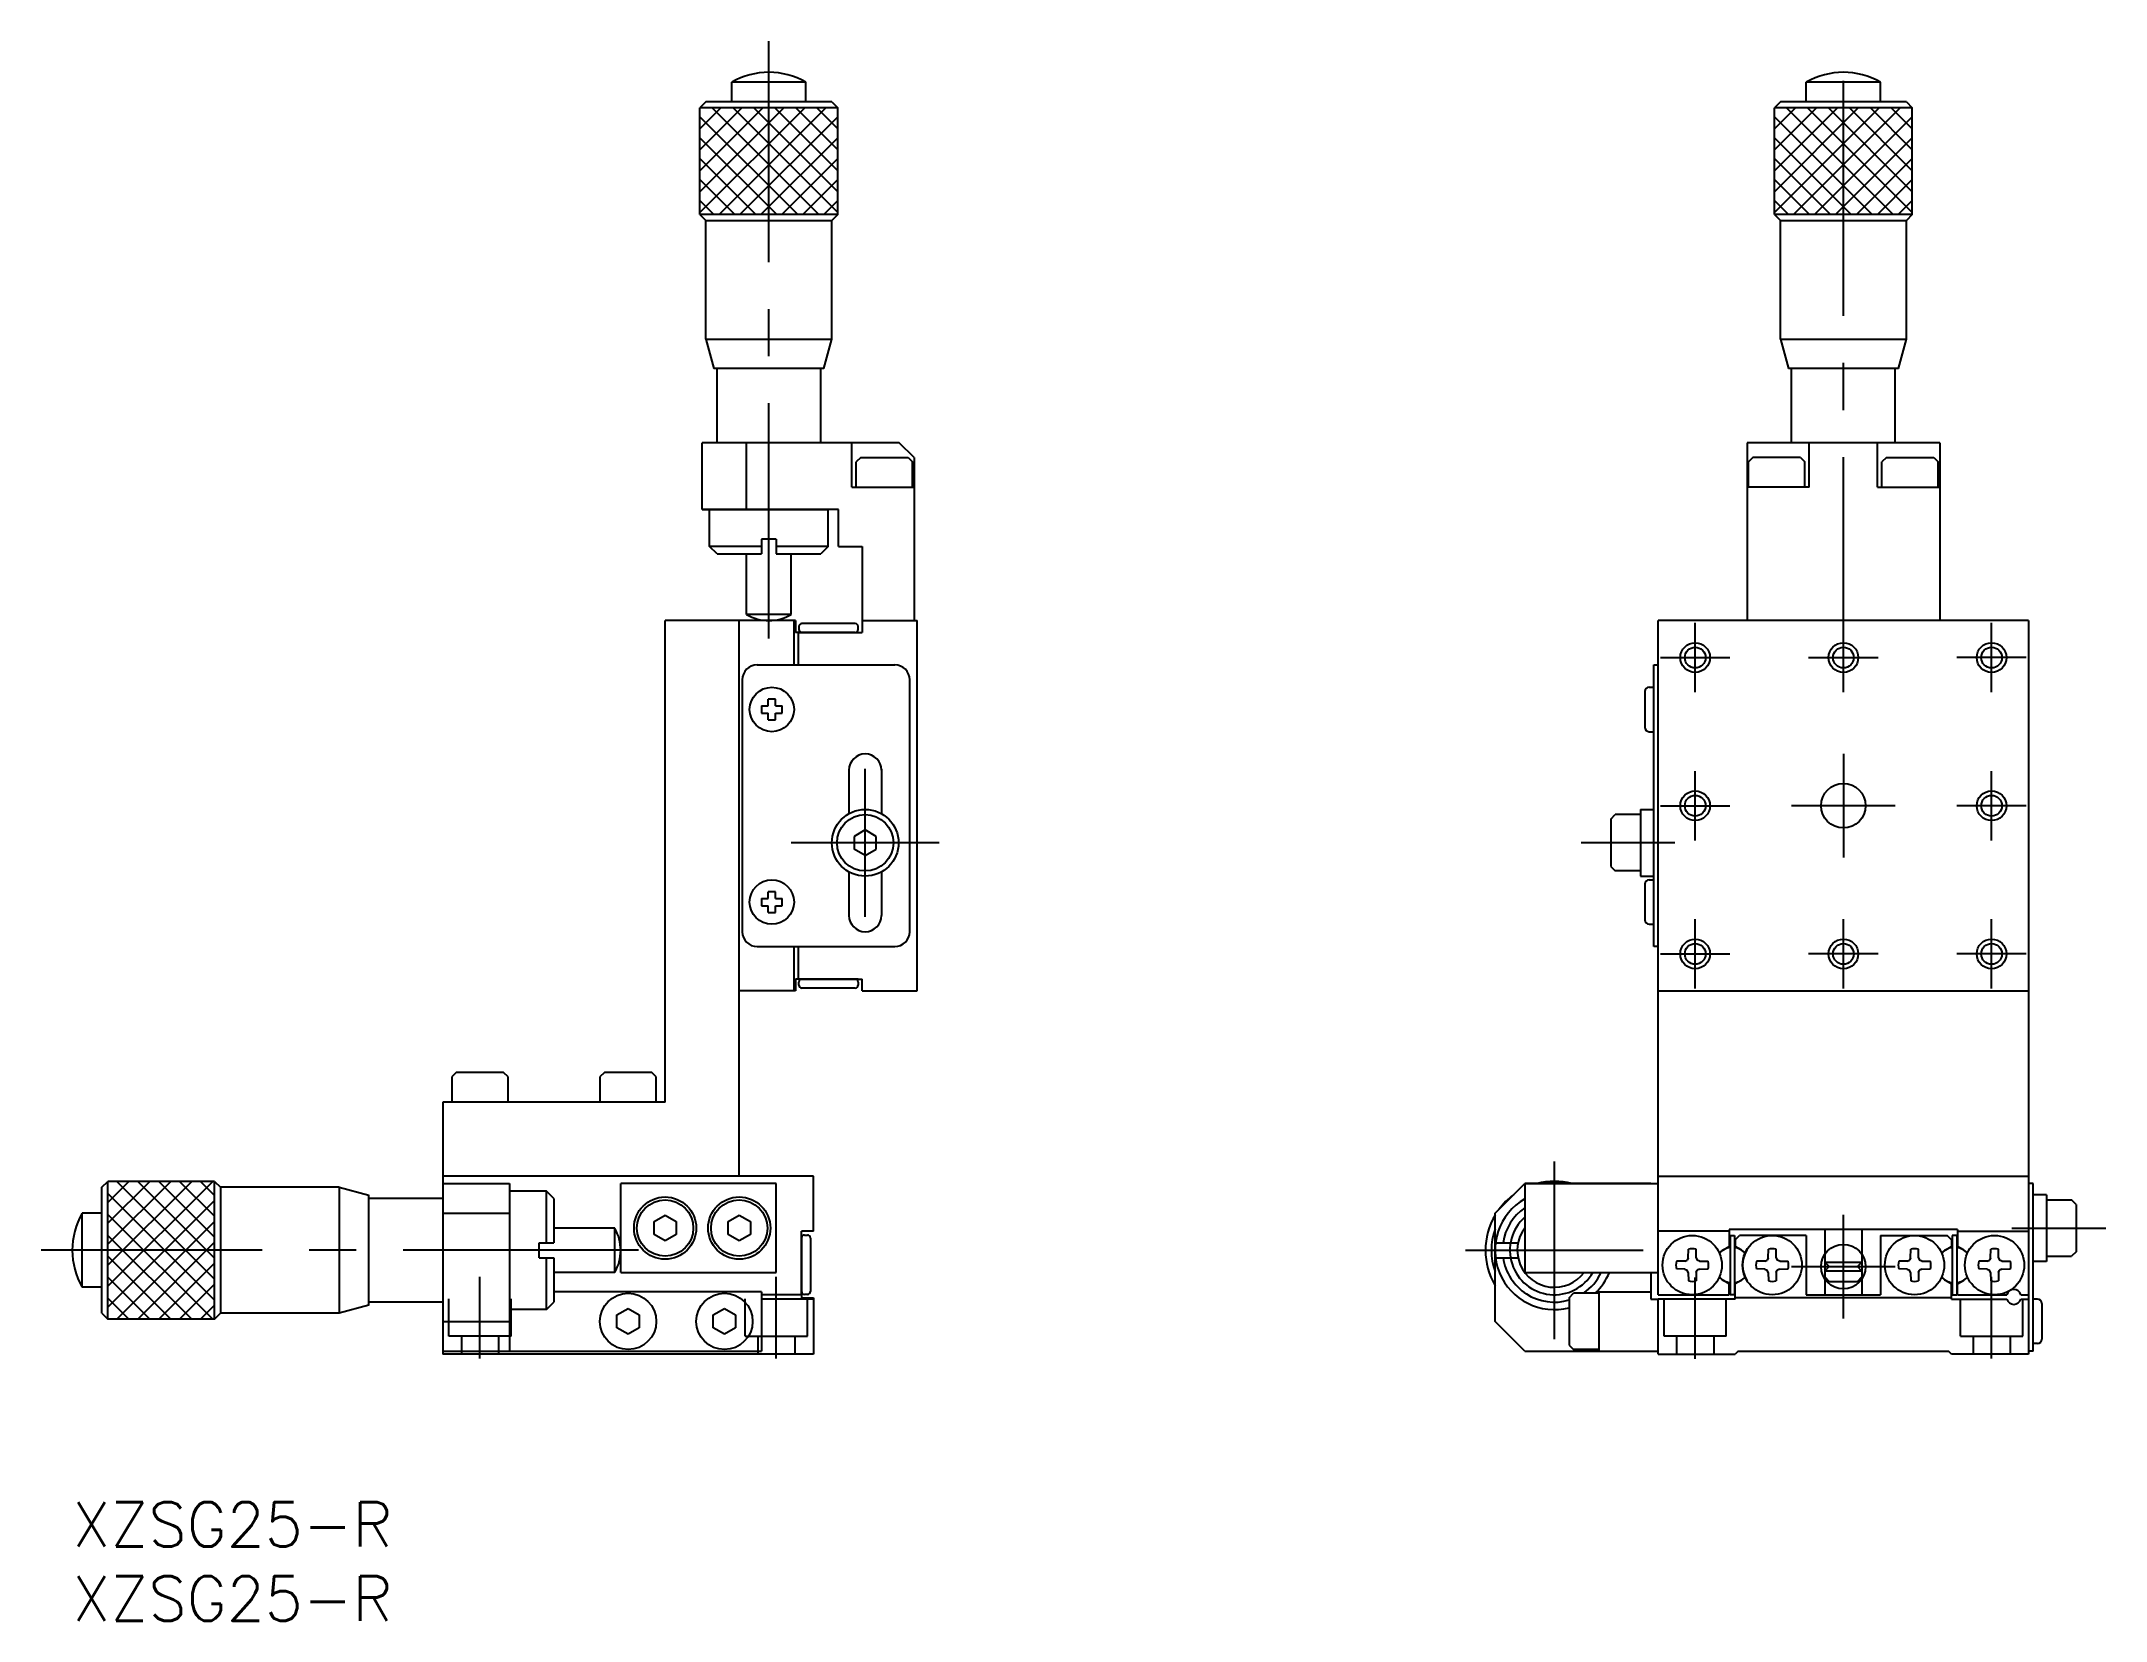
# Model space of a CAD drawing. Extents: x -2 to 137, y -8 to 99.
import ezdxf

# ---------------------------------------------------------------- set-up
doc = ezdxf.new("R2010")
doc.units = 0
doc.header["$LTSCALE"] = 0.5
doc.linetypes.add('CENTER', pattern=[50.8, 31.75, -6.35, 6.35, -6.35])
doc.linetypes.add('DASHED', pattern=[19.05, 12.7, -6.35])
for name, color, linetype in [('MSM_CENTER', 1, 'CENTER'), ('MSM_CONTINUOUS', 7, 'CONTINUOUS'), ('MSM_DASHED', 4, 'DASHED'), ('MSM_NARROW', 5, 'CONTINUOUS'), ('MSM_PART_NUMBER', 7, 'CONTINUOUS')]:
    doc.layers.add(name, color=color, linetype=linetype)
doc.styles.get("Standard").update_dxf_attribs({"font": 'txt.shx', "height": 3, "bigfont": 'bigfont.shx'})

msp = doc.modelspace()

# ---------------------------------------------------------------- linework, layer by layer
at = {"layer": 'MSM_CENTER'}
for p, q in [((46.999999, 58.291003), (46.999999, 98.593002)), ((119.499998, 54.656903), (119.499998, 98.593002)), ((109.499998, 54.656903), (109.499998, 59.343099)), ((129.499998, 54.656903), (129.499998, 59.343099)), ((107.1569, 57.000001), (111.843096, 57.000001)), ((117.1569, 57.000001), (121.843096, 57.000001)), ((131.843096, 57.000001), (127.1569, 57.000001)), ((119.499998, 50.5), (119.499998, 43.5)), ((53.5, 39.499998), (53.5, 49.5)), ((109.499998, 44.656902), (109.499998, 49.343098)), ((129.499998, 44.656902), (129.499998, 49.343098)), ((107.1569, 47), (111.843096, 47)), ((122.999998, 47), (115.999998, 47)), ((131.843096, 47), (127.1569, 47)), ((58.500001, 44.499999), (48.499999, 44.499999)), ((108.132994, 44.500001), (101.799995, 44.500001)), ((109.499998, 34.656902), (109.499998, 39.343098)), ((119.499998, 34.656902), (119.499998, 39.343098)), ((129.499998, 34.656902), (129.499998, 39.343098)), ((107.1569, 37), (111.843096, 37)), ((121.843096, 37), (117.1569, 37)), ((131.843096, 37), (127.1569, 37)), ((99.999993, 10.999997), (99.999993, 23.000003)), ((119.499998, 12.400001), (119.499998, 19.400001)), ((130.866999, 18.5), (137.199998, 18.5)), ((38.208999, 17), (-2.093, 17)), ((93.99999, 17), (105.999996, 17)), ((115.999998, 15.900001), (122.999998, 15.900001)), ((27.5, 9.707682), (27.5, 15.2)), ((47.5, 9.707682), (47.5, 15.2)), ((109.499995, 9.681053), (109.499995, 15.17337)), ((129.499998, 9.707682), (129.499998, 15.2))]:
    msp.add_line(p, q, dxfattribs=at)
at = {"layer": 'MSM_CONTINUOUS'}
for p, q in [((44.499999, 94.500002), (44.499999, 95.830001)), ((49.5, 95.830001), (44.499999, 95.830001)), ((49.5, 94.500002), (49.5, 95.830001)), ((116.999998, 94.500002), (116.999998, 95.830001)), ((121.999999, 95.830001), (116.999998, 95.830001)), ((121.999999, 94.500002), (121.999999, 95.830001)), ((42.749999, 94.500002), (42.349999, 94.100003)), ((42.349999, 86.900001), (42.349999, 94.100003)), ((51.65, 94.100003), (42.349999, 94.100003)), ((51.249999, 94.500002), (42.749999, 94.500002)), ((51.249999, 94.500002), (51.65, 94.100003)), ((51.65, 86.900001), (51.65, 94.100003)), ((115.249998, 94.500002), (114.849998, 94.100003)), ((114.849998, 86.900001), (114.849998, 94.100003)), ((124.149999, 94.100003), (114.849998, 94.100003)), ((123.749998, 94.500002), (115.249998, 94.500002)), ((123.749998, 94.500002), (124.149999, 94.100003)), ((124.149999, 86.900001), (124.149999, 94.100003)), ((42.349999, 86.900001), (42.749999, 86.500003)), ((51.65, 86.900001), (42.349999, 86.900001)), ((42.749999, 86.500003), (51.249999, 86.500003)), ((42.749999, 78.500001), (42.749999, 86.500003)), ((51.65, 86.900001), (51.249999, 86.500003)), ((51.249999, 78.500001), (51.249999, 86.500003)), ((114.849998, 86.900001), (115.249998, 86.500003)), ((124.149999, 86.900001), (114.849998, 86.900001)), ((115.249998, 86.500003), (123.749998, 86.500003)), ((115.249998, 78.500001), (115.249998, 86.500003)), ((124.149999, 86.900001), (123.749998, 86.500003)), ((123.749998, 78.500001), (123.749998, 86.500003)), ((42.749999, 78.500001), (51.249999, 78.500001)), ((42.749999, 78.500001), (43.285998, 76.500001)), ((50.713998, 76.500001), (51.249999, 78.500001)), ((115.249998, 78.500001), (123.749998, 78.500001)), ((115.249998, 78.500001), (115.785997, 76.500001)), ((123.213997, 76.500001), (123.749998, 78.500001)), ((50.713998, 76.500001), (43.285998, 76.500001)), ((43.5, 71.500002), (43.5, 76.500001)), ((50.499998, 71.500002), (50.499998, 76.500001)), ((123.213997, 76.500001), (115.785997, 76.500001)), ((115.999999, 71.500002), (115.999999, 76.500001)), ((122.999997, 71.500002), (122.999997, 76.500001)), ((42.499999, 67.000002), (42.499999, 71.500002)), ((55.8, 71.500002), (42.499999, 71.500002)), ((45.499999, 67.000002), (45.499999, 71.500002)), ((52.6, 68.500002), (52.6, 71.500002)), ((56.8, 70.500002), (55.8, 71.500002)), ((125.999998, 71.500002), (112.999998, 71.500002)), ((112.999998, 71.500002), (112.999998, 59.500001)), ((117.199998, 68.500002), (117.199998, 71.500002)), ((121.799998, 68.500002), (121.799998, 71.500002)), ((125.999998, 71.500002), (125.999998, 59.500001)), ((53.2, 70.500002), (52.899999, 70.200001)), ((52.899999, 68.500002), (52.899999, 70.200001)), ((53.2, 70.500002), (56.399999, 70.500002)), ((56.399999, 70.500002), (56.7, 70.200001)), ((56.7, 68.500002), (56.7, 70.200001)), ((56.8, 70.500002), (56.8, 59.500001)), ((113.399998, 70.500002), (113.099997, 70.200001)), ((113.099997, 68.500002), (113.099997, 70.200001)), ((116.599997, 70.500002), (113.399998, 70.500002)), ((116.599997, 70.500002), (116.899998, 70.200001)), ((116.899998, 68.500002), (116.899998, 70.200001)), ((122.399998, 70.500002), (122.099997, 70.200001)), ((122.099997, 68.500002), (122.099997, 70.200001)), ((122.399998, 70.500002), (125.599997, 70.500002)), ((125.599997, 70.500002), (125.899998, 70.200001)), ((125.899998, 68.500002), (125.899998, 70.200001)), ((52.6, 68.500002), (56.8, 68.500002)), ((117.199998, 68.500002), (112.999998, 68.500002)), ((121.799998, 68.500002), (125.999998, 68.500002)), ((51.7, 67.000002), (42.499999, 67.000002)), ((42.499999, 67.000002), (50.999999, 67.000002)), ((43, 64.500002), (43, 67.000002)), ((50.999999, 64.500002), (50.999999, 67.000002)), ((51.7, 64.500001), (51.7, 67.000002)), ((43.5, 64.000002), (43, 64.500002)), ((46.499999, 64.500002), (43, 64.500002)), ((47.499999, 65.000002), (46.499999, 65.000002)), ((46.499999, 65.000002), (46.499999, 64.000002)), ((47.499999, 65.000002), (47.499999, 64.000002)), ((50.999999, 64.500002), (47.499999, 64.500002)), ((50.999999, 64.500002), (50.499999, 64.000002)), ((51.7, 64.500001), (53.3, 64.500001)), ((53.3, 64.500001), (53.3, 59.500001)), ((43.5, 64.000002), (46.499999, 64.000002)), ((45.5, 59.902002), (45.5, 64.000002)), ((47.499999, 64.000002), (50.499999, 64.000002)), ((48.499999, 59.902002), (48.499999, 64.000002)), ((48.499999, 59.902002), (45.5, 59.902002)), ((45, 59.500001), (40, 59.500001)), ((40, 26.999999), (40, 59.500001)), ((45, 22), (45, 59.500001)), ((48.8, 59.500001), (45, 59.500001)), ((48.7, 56.500001), (48.7, 59.500001)), ((48.8, 59.500001), (48.8, 58.699999)), ((49.000002, 58.699999), (48.8, 58.699999)), ((49.000002, 56.500001), (49.000002, 58.700001)), ((49.000002, 58.700001), (53.3, 58.700001)), ((49.026629, 59.100001), (49.026629, 58.900001)), ((52.826629, 59.300001), (49.226629, 59.300001)), ((52.826629, 58.700001), (49.226629, 58.700001)), ((51.828093, 58.700001), (50.225165, 58.700001)), ((53.026629, 58.900001), (53.026629, 59.100001)), ((53.3, 59.500001), (53.3, 58.700001)), ((53.3, 59.500001), (57, 59.500001)), ((57, 34.500001), (57, 59.500001)), ((131.999999, 59.500001), (106.999997, 59.500001)), ((107, 22), (107, 59.500001)), ((131.999996, 59.500001), (131.999996, 22)), ((46.2, 56.500001), (55.5, 56.500001)), ((106.699997, 37.499999), (106.699997, 56.499999)), ((106.699997, 56.499999), (106.999997, 56.499999)), ((45.2, 55.500001), (45.2, 38.500001)), ((56.5, 38.500001), (56.5, 55.500001)), ((106.099997, 54.699999), (106.099997, 52.299999)), ((106.399997, 54.999999), (106.699997, 54.999999)), ((46.5, 53.750001), (46.5, 53.250001)), ((46.5, 53.750001), (46.95, 53.750001)), ((46.5, 53.250001), (46.95, 53.250001)), ((47.45, 54.200001), (46.95, 54.200001)), ((46.95, 53.750001), (46.95, 54.200001)), ((46.95, 52.800001), (46.95, 53.250001)), ((47.45, 53.750001), (47.45, 54.200001)), ((47.45, 53.750001), (47.9, 53.750001)), ((47.45, 52.800001), (47.45, 53.250001)), ((47.45, 53.250001), (47.9, 53.250001)), ((47.9, 53.250001), (47.9, 53.750001)), ((46.95, 52.800001), (47.45, 52.800001)), ((106.399997, 51.999999), (106.699997, 51.999999)), ((52.4, 49.499999), (52.4, 46.462778)), ((54.6, 49.499999), (54.6, 46.462778)), ((103.799995, 46.1), (104.099996, 46.400002)), ((103.799995, 46.1), (103.799995, 42.900002)), ((105.799995, 46.400002), (104.099996, 46.400002)), ((105.799995, 46.749001), (105.799995, 42.251001)), ((105.799995, 46.749001), (106.699994, 46.749001)), ((53.5, 45.366025), (52.75, 44.933011)), ((52.75, 44.933011), (52.75, 44.066986)), ((54.25, 44.933011), (53.5, 45.366025)), ((54.25, 44.066986), (54.25, 44.933011)), ((53.5, 43.633973), (52.75, 44.066986)), ((53.5, 43.633973), (54.25, 44.066986)), ((52.4, 42.53722), (52.4, 39.599999)), ((54.6, 42.53722), (54.6, 39.599999)), ((103.799995, 42.900002), (104.099996, 42.6)), ((105.799995, 42.6), (104.099996, 42.6)), ((105.799995, 42.251001), (106.699994, 42.251001)), ((106.399997, 41.999999), (106.699997, 41.999999)), ((46.5, 40.750001), (46.5, 40.250001)), ((46.5, 40.750001), (46.95, 40.750001)), ((47.45, 41.200001), (46.95, 41.200001)), ((46.95, 40.750001), (46.95, 41.200001)), ((47.45, 40.750001), (47.45, 41.200001)), ((47.45, 40.750001), (47.9, 40.750001)), ((47.9, 40.250001), (47.9, 40.750001)), ((106.099997, 41.699999), (106.099997, 39.299999)), ((46.5, 40.250001), (46.95, 40.250001)), ((46.95, 39.800001), (46.95, 40.250001)), ((46.95, 39.800001), (47.45, 39.800001)), ((47.45, 39.800001), (47.45, 40.250001)), ((47.45, 40.250001), (47.9, 40.250001)), ((106.399997, 38.999999), (106.699997, 38.999999)), ((46.2, 37.500001), (55.5, 37.500001)), ((48.7, 34.500001), (48.7, 37.500001)), ((49.000002, 35.300003), (49.000002, 37.500001)), ((106.999997, 37.499999), (106.699997, 37.499999)), ((53.026629, 35.300003), (48.8, 35.300003)), ((48.8, 35.300003), (48.8, 34.500001)), ((49.000002, 35.300003), (53.3, 35.300003)), ((49.02663, 34.9), (49.02663, 35.1)), ((52.82663, 35.3), (49.22663, 35.3)), ((51.828094, 35.3), (50.225166, 35.3)), ((53.02663, 35.1), (53.02663, 34.9)), ((53.3, 34.500001), (53.3, 35.300003)), ((48.8, 34.500001), (45, 34.500001)), ((52.82663, 34.7), (49.22663, 34.7)), ((53.3, 34.500001), (57, 34.500001)), ((106.999997, 34.500001), (131.999999, 34.500001)), ((25.900001, 28.999999), (25.6, 28.699998)), ((25.6, 28.699998), (25.6, 26.999999)), ((29.1, 28.999999), (25.900001, 28.999999)), ((29.400001, 28.699998), (29.1, 28.999999)), ((29.400001, 26.999999), (29.400001, 28.699998)), ((35.900001, 28.999999), (35.6, 28.699998)), ((35.6, 28.699998), (35.6, 26.999999)), ((39.1, 28.999999), (35.900001, 28.999999)), ((39.400001, 28.699998), (39.1, 28.999999)), ((39.400001, 26.999999), (39.400001, 28.699998)), ((40, 26.999999), (25, 26.999999)), ((25, 26.999999), (25, 22)), ((2, 21.25), (2.399999, 21.65)), ((2, 12.75), (2, 21.25)), ((9.600001, 21.65), (2.399999, 21.65)), ((2.399999, 12.349999), (2.399999, 21.65)), ((9.600001, 21.65), (9.999999, 21.25)), ((9.600001, 12.349999), (9.600001, 21.65)), ((9.999999, 21.25), (9.999999, 12.75)), ((18.000001, 21.25), (9.999999, 21.25)), ((18.000001, 21.25), (18.000001, 12.75)), ((18.000001, 21.25), (20.000001, 20.714001)), ((45, 22), (25, 22)), ((25, 22), (25, 10)), ((50, 22), (25, 22)), ((25, 21.5), (29.5, 21.5)), ((29.5, 21.5), (29.5, 10.2)), ((32, 20.999999), (29.5, 20.999999)), ((32.5, 20.499999), (32, 20.999999)), ((32, 17.5), (32, 20.999999)), ((47.5, 21.5), (37, 21.5)), ((37, 15.5), (37, 21.5)), ((47.5, 15.5), (47.5, 21.5)), ((50, 18.3), (50, 22)), ((95.999992, 19.5), (97.999992, 21.5)), ((106.499998, 21.5), (97.999992, 21.5)), ((97.999997, 21.5), (97.999997, 15.5)), ((97.999997, 21.5), (106.999998, 21.5)), ((106.999998, 14.000002), (106.999998, 22)), ((106.999998, 22), (131.999998, 22)), ((107, 22), (131.999996, 22)), ((131.999998, 22), (131.999998, 10)), ((132.299999, 21.5), (131.999998, 21.5)), ((132.299999, 10.2), (132.299999, 21.5)), ((132.299999, 10.2), (132.299999, 21.5)), ((20.000001, 13.286001), (20.000001, 20.714001)), ((25, 20.499999), (20.000001, 20.499999)), ((32.5, 20.499999), (32.5, 17.5)), ((133.199998, 20.749), (132.299999, 20.749)), ((133.199998, 20.749), (133.199998, 16.251)), ((133.199998, 20.400001), (134.899997, 20.400001)), ((135.199998, 20.1), (134.899997, 20.400001)), ((135.199998, 20.1), (135.199998, 16.900001)), ((2, 19.5), (0.670001, 19.5)), ((0.670001, 14.499999), (0.670001, 19.5)), ((25, 19.5), (29.5, 19.5)), ((36.598, 18.499999), (32.5, 18.499999)), ((36.598, 15.5), (36.598, 18.499999)), ((39.25, 18.933012), (40, 19.366026)), ((39.25, 18.066987), (39.25, 18.933012)), ((40, 19.366026), (40.75, 18.933012)), ((40.75, 18.933012), (40.75, 18.066987)), ((44.25, 18.933012), (45, 19.366026)), ((44.25, 18.066987), (44.25, 18.933012)), ((45, 19.366026), (45.75, 18.933012)), ((45.75, 18.933012), (45.75, 18.066987)), ((50, 18.3), (49.199998, 18.3)), ((49.199998, 14.000002), (49.199998, 18.3)), ((95.999992, 12.2), (95.999992, 19.5)), ((111.799995, 18.3), (106.999998, 18.3)), ((111.799995, 18.4), (111.799995, 17.263917)), ((127.199997, 18.4), (111.799995, 18.4)), ((118.249998, 18.4), (118.249998, 14)), ((120.749998, 18.4), (120.749998, 14)), ((127.199997, 18.4), (127.199997, 17.263917)), ((127.199997, 18.3), (131.999995, 18.3)), ((31.5, 16.5), (31.5, 17.5)), ((31.5, 17.5), (32.5, 17.5)), ((40, 17.633974), (39.25, 18.066987)), ((40.75, 18.066987), (40, 17.633974)), ((45, 17.633974), (44.25, 18.066987)), ((45.75, 18.066987), (45, 17.633974)), ((49.199998, 18.026629), (49.199998, 13.8)), ((49.2, 17.82663), (49.200001, 14.22663)), ((49.2, 16.828094), (49.200001, 15.225166)), ((49.4, 18.02663), (49.6, 18.02663)), ((49.8, 17.82663), (49.800001, 14.22663)), ((96.031363, 17.5), (97.550503, 17.5)), ((109.030088, 16.501258), (109.039995, 17.068831)), ((109.569902, 16.501258), (109.559995, 17.068831)), ((111.402686, 17.034529), (111.799995, 17.263917)), ((111.849995, 18), (111.849995, 14)), ((111.849995, 18), (112.149995, 18)), ((112.149995, 18), (112.149995, 14)), ((112.199994, 17.7), (112.499994, 18)), ((112.199994, 17.7), (112.199994, 17.263917)), ((112.597303, 17.034529), (112.199994, 17.263917)), ((116.999998, 18), (112.499994, 18)), ((114.430091, 16.501258), (114.439998, 17.068831)), ((114.969905, 16.501258), (114.959998, 17.068831)), ((116.999998, 18), (116.999998, 14.000002)), ((121.999998, 18), (121.999998, 14.000002)), ((121.999998, 18), (126.499998, 18)), ((124.030091, 16.501258), (124.039998, 17.068831)), ((124.569905, 16.501258), (124.559998, 17.068831)), ((126.402692, 17.034529), (126.800001, 17.263917)), ((126.799998, 17.7), (126.499998, 18)), ((126.799998, 17.7), (126.799998, 17.263917)), ((126.849998, 18), (126.849998, 14)), ((127.149998, 18), (126.849998, 18)), ((127.149998, 18), (127.149998, 14)), ((127.597309, 17.034529), (127.2, 17.263917)), ((129.430091, 16.501258), (129.439998, 17.068831)), ((129.969905, 16.501258), (129.959998, 17.068831)), ((135.199998, 16.900001), (134.899997, 16.6)), ((31.5, 16.5), (32.5, 16.5)), ((32, 13), (32, 16.5)), ((32.5, 16.5), (32.5, 13.5)), ((36.598, 15.5), (32.5, 15.5)), ((37, 15.5), (47.5, 15.5)), ((96.031363, 16.5), (97.550503, 16.5)), ((97.999997, 15.5), (106.999998, 15.5)), ((106.499998, 15.5), (106.499998, 13.7)), ((108.798736, 16.269907), (108.231164, 16.26)), ((108.798736, 15.730093), (108.231164, 15.74)), ((108.798736, 16.269907), (108.958816, 16.341179)), ((108.798736, 15.730093), (108.958816, 15.658821)), ((109.030088, 16.501258), (108.958816, 16.341179)), ((109.030088, 15.498741), (108.958816, 15.658821)), ((109.030088, 15.498741), (109.039995, 14.931169)), ((109.569902, 15.498741), (109.559995, 14.931169)), ((109.569902, 16.501258), (109.641174, 16.341179)), ((109.569902, 15.498741), (109.641174, 15.658821)), ((109.801253, 16.269907), (109.641174, 16.341179)), ((109.801253, 15.730093), (109.641174, 15.658821)), ((109.801253, 16.269907), (110.368826, 16.26)), ((109.801253, 15.730093), (110.368826, 15.74)), ((114.198739, 16.269907), (113.631167, 16.26)), ((114.198739, 15.730093), (113.631167, 15.74)), ((114.198739, 16.269907), (114.358819, 16.341179)), ((114.198739, 15.730093), (114.358819, 15.658821)), ((114.430091, 16.501258), (114.358819, 16.341179)), ((114.430091, 15.498741), (114.358819, 15.658821)), ((114.430091, 15.498741), (114.439998, 14.931169)), ((114.969905, 15.498741), (114.959998, 14.931169)), ((114.969905, 16.501258), (115.041177, 16.341179)), ((114.969905, 15.498741), (115.041177, 15.658821)), ((115.201256, 16.269907), (115.041177, 16.341179)), ((115.201256, 15.730093), (115.041177, 15.658821)), ((115.201256, 16.269907), (115.768829, 16.26)), ((115.201256, 15.730093), (115.768829, 15.74)), ((118.249998, 16.200002), (120.749998, 16.200002)), ((118.549998, 15.900001), (118.249998, 16.200002)), ((118.249998, 15.600001), (118.549998, 15.900001)), ((120.749998, 15.600001), (118.249998, 15.600001)), ((118.249998, 15.600001), (118.249998, 15.200004)), ((118.549998, 15.900001), (120.449998, 15.900001)), ((120.449998, 15.900001), (120.749998, 16.200002)), ((120.749998, 15.600001), (120.449998, 15.900001)), ((120.749998, 15.600001), (120.749998, 15.200004)), ((123.798739, 16.269907), (123.231167, 16.26)), ((123.798739, 15.730093), (123.231167, 15.74)), ((123.798739, 16.269907), (123.958819, 16.341179)), ((123.798739, 15.730093), (123.958819, 15.658821)), ((124.030091, 16.501258), (123.958819, 16.341179)), ((124.030091, 15.498741), (123.958819, 15.658821)), ((124.030091, 15.498741), (124.039998, 14.931169)), ((124.569905, 15.498741), (124.559998, 14.931169)), ((124.569905, 16.501258), (124.641177, 16.341179)), ((124.569905, 15.498741), (124.641177, 15.658821)), ((124.801256, 16.269907), (124.641177, 16.341179)), ((124.801256, 15.730093), (124.641177, 15.658821)), ((124.801256, 16.269907), (125.368829, 16.26)), ((124.801256, 15.730093), (125.368829, 15.74)), ((129.198739, 16.269907), (128.631167, 16.26)), ((129.198739, 15.730093), (128.631167, 15.74)), ((129.198739, 16.269907), (129.358819, 16.341179)), ((129.198739, 15.730093), (129.358819, 15.658821)), ((129.430091, 16.501258), (129.358819, 16.341179)), ((129.430091, 15.498741), (129.358819, 15.658821)), ((129.430091, 15.498741), (129.439998, 14.931169)), ((129.969905, 15.498741), (129.959998, 14.931169)), ((129.969905, 16.501258), (130.041177, 16.341179)), ((129.969905, 15.498741), (130.041177, 15.658821)), ((130.201256, 16.269907), (130.041177, 16.341179)), ((130.201256, 15.730093), (130.041177, 15.658821)), ((130.201256, 16.269907), (130.768829, 16.26)), ((130.201256, 15.730093), (130.768829, 15.74)), ((133.199998, 16.251), (132.299999, 16.251)), ((133.199998, 16.6), (134.899997, 16.6)), ((2, 14.499999), (0.670001, 14.499999)), ((46.5, 14.2), (32.5, 14.2)), ((46.5, 14.2), (46.5, 10.2)), ((49.199998, 14.000002), (46.5, 14.000002)), ((49.600001, 14.02663), (49.400001, 14.02663)), ((100.999998, 13.8), (101.299999, 14.100001)), ((102.999998, 14.100001), (101.299999, 14.100001)), ((102.999998, 14.2), (102.999998, 10.2)), ((102.999998, 14.2), (106.499998, 14.2)), ((106.999998, 14.000002), (111.799995, 14.000002)), ((111.799995, 14.736084), (111.402688, 14.965472)), ((111.799995, 14.000002), (111.799995, 14.736084)), ((112.149995, 14), (111.849995, 14)), ((112.597302, 14.965472), (112.199994, 14.736084)), ((112.199994, 13.7), (112.199994, 14.733656)), ((116.999998, 14), (121.999998, 14)), ((118.249998, 15.200004), (118.549998, 14.900004)), ((118.549998, 14.900004), (120.449998, 14.900004)), ((120.449998, 14.900004), (120.749998, 15.200004)), ((126.402694, 14.965472), (126.800001, 14.736084)), ((126.799998, 13.7), (126.799998, 14.733656)), ((126.849998, 14), (127.149998, 14)), ((127.199997, 14.000002), (127.199997, 14.736084)), ((127.199997, 14.000002), (130.523029, 14.000002)), ((127.2, 14.736084), (127.597308, 14.965472)), ((131.476967, 14.000002), (131.999998, 14.000002)), ((2, 12.75), (2.399999, 12.349999)), ((9.600001, 12.349999), (9.999999, 12.75)), ((18.000001, 12.75), (9.999999, 12.75)), ((20.000001, 13.286001), (18.000001, 12.75)), ((25, 13.500001), (20.000001, 13.500001)), ((32, 13), (29.5, 13)), ((32, 13), (32.5, 13.5)), ((36.75, 12.633012), (37.5, 13.066026)), ((36.75, 11.766987), (36.75, 12.633012)), ((37.5, 13.066026), (38.25, 12.633012)), ((38.25, 12.633012), (38.25, 11.766987)), ((43.25, 12.633012), (44, 13.066026)), ((43.25, 11.766987), (43.25, 12.633012)), ((44, 13.066026), (44.75, 12.633012)), ((44.75, 12.633012), (44.75, 11.766987)), ((50, 13.7), (46.5, 13.7)), ((49.199998, 13.8), (50, 13.8)), ((50, 13.8), (50, 10)), ((100.999998, 13.8), (100.999998, 10.600001)), ((106.499998, 13.7), (106.999998, 13.7)), ((106.999998, 10), (106.999998, 13.7)), ((112.199994, 13.7), (106.999998, 13.7)), ((126.799998, 13.8), (112.199994, 13.8)), ((126.799998, 13.7), (130.523028, 13.7)), ((131.476967, 13.7), (131.999998, 13.7)), ((132.599999, 13.7), (132.299999, 13.7)), ((132.899999, 13.4), (132.899999, 11)), ((9.600001, 12.349999), (2.399999, 12.349999)), ((25, 12.2), (29.5, 12.2)), ((37.5, 11.333974), (36.75, 11.766987)), ((38.25, 11.766987), (37.5, 11.333974)), ((44, 11.333974), (43.25, 11.766987)), ((44.75, 11.766987), (44, 11.333974)), ((97.999992, 10.2), (95.999992, 12.2)), ((25, 10.2), (46.5, 10.2)), ((50, 10), (25, 10)), ((97.999992, 10.2), (106.999998, 10.2)), ((100.999998, 10.600001), (101.299999, 10.3)), ((102.999998, 10.3), (101.299999, 10.3)), ((106.999998, 10), (112.199995, 10)), ((112.399995, 10.2), (112.199995, 10)), ((112.399995, 10.2), (126.599998, 10.2)), ((126.799998, 10), (126.599998, 10.2)), ((131.999998, 10), (126.799998, 10)), ((132.299999, 10.2), (131.999998, 10.2)), ((132.599999, 10.7), (132.299999, 10.7))]:
    msp.add_line(p, q, dxfattribs=at)
for centre, radius in [((109.499998, 57.000001), 0.7), ((119.499998, 57.000001), 0.7), ((129.499998, 57.000001), 0.7), ((47.2, 53.500001), 1.5), ((109.499998, 47), 0.7), ((119.499998, 47), 1.5), ((129.499998, 47), 0.7), ((53.5, 44.499999), 2.25), ((53.5, 44.499999), 1.9), ((47.2, 40.500001), 1.5), ((109.499998, 37), 0.7), ((119.499998, 37), 0.7), ((129.499998, 37), 0.7), ((40, 18.5), 2.1), ((40, 18.5), 1.9), ((45, 18.5), 2.1), ((45, 18.5), 1.9), ((109.299995, 16), 2), ((114.699998, 16), 2), ((119.499998, 15.900001), 1.5), ((124.299998, 16), 2), ((129.699998, 16), 2), ((37.5, 12.2), 1.9), ((44, 12.2), 1.9)]:
    msp.add_circle(centre, radius, dxfattribs=at)
for centre, radius, start, end in [((46.999999, 91.500001), 5.000001, 59.999, 120.001), ((119.499998, 91.500001), 5.000001, 59.999, 120.001), ((46.999999, 62.500002), 3.000001, 239.999, 300.001), ((49.226629, 59.100001), 0.2, 90, 180), ((49.226629, 58.900001), 0.2, 180, 270), ((52.826629, 59.100001), 0.2, 0, 90), ((52.826629, 58.900001), 0.2, 270, 0), ((46.2, 55.500001), 1, 90, 180), ((55.5, 55.500001), 1, 0, 90), ((106.399997, 54.699999), 0.3, 90, 180), ((106.399997, 52.299999), 0.3, 180, 270), ((53.5, 49.399999), 1.1, 0, 180), ((106.399997, 41.699999), 0.3, 90, 180), ((53.5, 39.599999), 1.1, 180, 0), ((106.399997, 39.299999), 0.3, 180, 270), ((46.2, 38.500001), 1, 180, 270), ((55.5, 38.500001), 1, 270, 0), ((49.22663, 35.1), 0.2, 90, 180), ((49.22663, 34.9), 0.2, 180, 270), ((52.82663, 35.1), 0.2, 0, 90), ((52.82663, 34.9), 0.2, 270.000004, 0.000004), ((99.999993, 17), 4.649997, 75.407591, 104.592409), ((99.999993, 17), 4.000003, 119.999909, 284.477575), ((99.999993, 17), 4.649997, 126.275692, 143.724308), ((99.999993, 17), 3.500003, 124.849791, 171.786796), ((5.000001, 17), 5.000001, 149.999, 210.001), ((34, 17), 3.000001, 329.999, 30.001), ((99.999993, 17), 4.649997, 149.340824, 210.659176), ((99.999993, 17), 4.249996, 160.250267, 199.749733), ((99.999993, 17), 3, 131.810212, 330), ((99.999993, 17), 2.5, 143.12995, 323.130102), ((49.4, 17.82663), 0.2, 90, 180), ((49.6, 17.82663), 0.2, 0.000004, 90.000004), ((109.299995, 16), 1.1, 76.327982, 103.672018), ((112.091494, 15.908501), 1.32, 121.454716, 136.868603), ((111.999995, 16), 1.1906, 97.237751, 137.071654), ((111.999995, 16), 1.1906, 42.928346, 82.762249), ((111.908496, 15.908501), 1.32, 43.132805, 58.545284), ((114.699995, 16), 2, 148.211506, 211.788494), ((114.699998, 16), 1.1, 76.327982, 103.672018), ((124.299998, 16), 1.1, 76.327982, 103.672018), ((127.0915, 15.908501), 1.32, 121.454716, 136.867195), ((127.000001, 16), 1.1906, 97.237751, 137.071654), ((127.000001, 16), 1.1906, 42.928346, 82.762249), ((126.908502, 15.908501), 1.32, 43.131397, 58.545284), ((129.699998, 16), 1.1, 76.327982, 103.672018), ((99.999993, 17), 3.500003, 188.213204, 286.60162), ((99.999993, 17), 3.500003, 304.047834, 334.62309), ((99.999993, 17), 4.000003, 313.531218, 337.975705), ((109.299995, 16), 1.1, 166.327982, 193.672018), ((109.299995, 16), 1.1, 346.327982, 13.672018), ((114.699998, 16), 1.1, 166.327982, 193.672018), ((114.699998, 16), 1.1, 346.327982, 13.672018), ((124.299998, 16), 1.1, 166.327982, 193.672018), ((124.299998, 16), 1.1, 346.327982, 13.672018), ((129.699998, 16), 1.1, 166.327982, 193.672018), ((129.699998, 16), 1.1, 346.327982, 13.672018), ((49.400001, 14.22663), 0.2, 180, 270), ((49.600001, 14.22663), 0.2, 270, 0), ((109.299995, 16), 1.1, 256.327982, 283.672018), ((112.091495, 16.0915), 1.32, 223.132767, 238.545284), ((111.999995, 16), 1.1906, 222.928346, 262.762249), ((111.999995, 16), 1.1906, 277.237751, 317.071654), ((111.908494, 16.0915), 1.32, 301.454716, 316.867233), ((114.699998, 16), 1.1, 256.327982, 283.672018), ((124.299998, 16), 1.1, 256.327982, 283.672018), ((127.091501, 16.0915), 1.32, 223.132767, 238.545284), ((127.000001, 16), 1.1906, 222.928346, 262.762249), ((127.000001, 16), 1.1906, 277.237751, 317.071654), ((126.9085, 16.0915), 1.32, 301.454716, 316.867233), ((129.699998, 16), 1.1, 256.327982, 283.672018), ((130.999998, 13.85), 0.5, 17.457839, 162.542161), ((130.999998, 13.85), 0.5, 197.457603, 342.542397), ((132.599999, 13.4), 0.3, 0, 90), ((132.599999, 11), 0.3, 270, 0)]:
    msp.add_arc(centre, radius, start, end, dxfattribs=at)
at = {"layer": 'MSM_DASHED'}
for p, q in [((25.4, 11.2), (25.4, 13.726627)), ((29.6, 11.2), (29.6, 13.726627)), ((45.4, 11.2), (45.4, 13.726627)), ((49.6, 11.2), (49.6, 13.726627)), ((107.399995, 11.2), (107.399995, 13.7)), ((111.599995, 11.2), (111.599995, 13.7)), ((127.399998, 11.2), (127.399998, 13.7)), ((131.599998, 11.2), (131.599998, 13.7)), ((29.6, 11.2), (25.4, 11.2)), ((26.25, 11.2), (26.25, 10)), ((28.75, 11.2), (28.75, 10)), ((45.4, 11.2), (49.6, 11.2)), ((46.25, 11.2), (46.25, 10.026627)), ((48.75, 11.2), (48.75, 10)), ((111.599995, 11.2), (107.399995, 11.2)), ((108.249995, 11.2), (108.249995, 10)), ((110.749995, 11.2), (110.749995, 10)), ((127.399998, 11.2), (131.599998, 11.2)), ((128.249998, 11.2), (128.249998, 10)), ((130.749998, 11.2), (130.749998, 10))]:
    msp.add_line(p, q, dxfattribs=at)
at = {"layer": 'MSM_NARROW'}
for p, q in [((42.349999, 92.686003), (43.763999, 94.100003)), ((42.349999, 91.272003), (45.177999, 94.100003)), ((42.349999, 89.857003), (46.591999, 94.100003)), ((42.349999, 88.443002), (48.007, 94.100003)), ((42.349999, 87.029002), (49.421, 94.100003)), ((42.349999, 93.501001), (48.949998, 86.900001)), ((43.163999, 94.100003), (50.363998, 86.900001)), ((43.635, 86.900001), (50.835, 94.100003)), ((44.578999, 94.100003), (51.65, 87.029002)), ((45.049, 86.900001), (51.65, 93.501001)), ((45.992999, 94.100003), (51.65, 88.443002)), ((47.406999, 94.100003), (51.65, 89.857003)), ((48.821, 94.100003), (51.65, 91.272003)), ((50.235, 94.100003), (51.65, 92.686003)), ((114.849998, 92.686003), (116.263998, 94.100003)), ((114.849998, 91.272003), (117.677998, 94.100003)), ((114.849998, 89.857003), (119.091998, 94.100003)), ((114.849998, 88.443002), (120.506999, 94.100003)), ((114.849998, 87.029002), (121.920999, 94.100003)), ((114.849998, 93.501001), (121.449997, 86.900001)), ((115.663998, 94.100003), (122.863997, 86.900001)), ((116.134999, 86.900001), (123.334999, 94.100003)), ((117.078998, 94.100003), (124.149999, 87.029002)), ((117.548999, 86.900001), (124.149999, 93.501001)), ((118.492998, 94.100003), (124.149999, 88.443002)), ((119.906998, 94.100003), (124.149999, 89.857003)), ((121.320999, 94.100003), (124.149999, 91.272003)), ((122.734999, 94.100003), (124.149999, 92.686003)), ((42.349999, 92.086003), (47.536, 86.900001)), ((46.462998, 86.900001), (51.65, 92.086003)), ((114.849998, 92.086003), (120.035999, 86.900001)), ((118.962997, 86.900001), (124.149999, 92.086003)), ((42.349999, 90.672003), (46.122, 86.900001)), ((47.877999, 86.900001), (51.65, 90.672003)), ((114.849998, 90.672003), (118.621999, 86.900001)), ((120.377998, 86.900001), (124.149999, 90.672003)), ((42.349999, 89.258003), (44.708, 86.900001)), ((49.291999, 86.900001), (51.65, 89.258003)), ((114.849998, 89.258003), (117.207999, 86.900001)), ((121.791998, 86.900001), (124.149999, 89.258003)), ((42.349999, 87.844002), (43.293, 86.900001)), ((50.705999, 86.900001), (51.65, 87.844002)), ((114.849998, 87.844002), (115.792999, 86.900001)), ((123.205998, 86.900001), (124.149999, 87.844002)), ((3.813999, 21.65), (2.399999, 20.236)), ((5.227999, 21.65), (2.399999, 18.822)), ((6.642999, 21.65), (2.399999, 17.408)), ((8.057, 21.65), (2.399999, 15.992999)), ((9.471, 21.65), (2.399999, 14.578999)), ((2.999001, 21.65), (9.600001, 15.050001)), ((4.413999, 21.65), (9.600001, 16.463999)), ((5.827999, 21.65), (9.600001, 17.877999)), ((7.241999, 21.65), (9.600001, 19.291999)), ((8.656, 21.65), (9.600001, 20.706999)), ((2.399999, 20.836), (9.600001, 13.636001)), ((9.600001, 20.364999), (2.399999, 13.164999)), ((2.399999, 19.421), (9.471, 12.349999)), ((9.600001, 18.950999), (2.999001, 12.349999)), ((2.399999, 18.007), (8.057, 12.349999)), ((9.600001, 17.537001), (4.413999, 12.349999)), ((2.399999, 16.593), (6.642999, 12.349999)), ((9.600001, 16.122), (5.827999, 12.349999)), ((2.399999, 15.178999), (5.227999, 12.349999)), ((9.600001, 14.708), (7.241999, 12.349999)), ((2.399999, 13.764999), (3.813999, 12.349999)), ((9.600001, 13.294), (8.656, 12.349999))]:
    msp.add_line(p, q, dxfattribs=at)
for centre in [(109.499998, 57.000001), (119.499998, 57.000001), (129.499998, 57.000001), (109.499998, 47), (129.499998, 47), (109.499998, 37), (119.499998, 37), (129.499998, 37)]:
    msp.add_circle(centre, 1, dxfattribs=at)

# ---------------------------------------------------------------- texts
at = {"layer": 'MSM_PART_NUMBER'}
for p in [(0, -3), (0, -8)]:
    msp.add_text('XZSG25-R', height=3, dxfattribs=at).set_placement(p)

doc.saveas('drawing.dxf')
